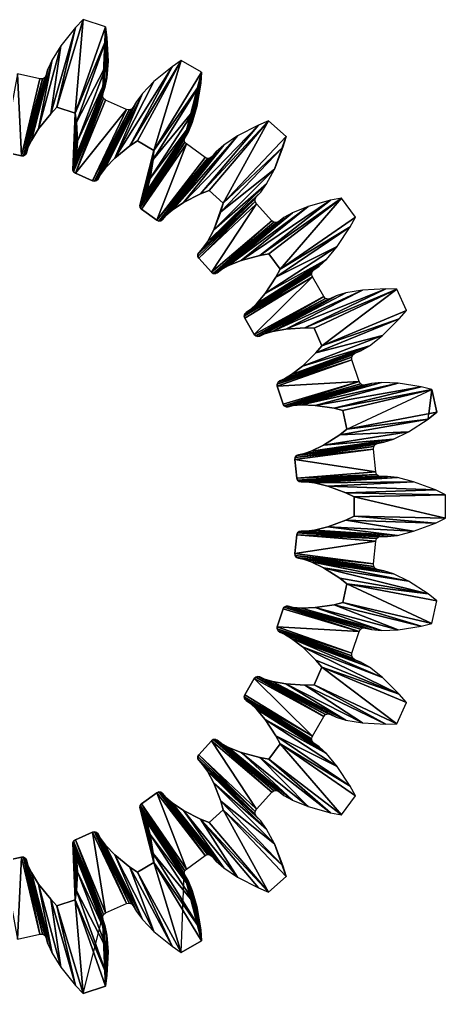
# Model space of a CAD drawing. Header units: inches. Extents: x 62 to 1153, y 3 to 780.
# Drawn here: x 744.51 to 764.18, y 435.48 to 480.44 of the extents above; entities that cross this region are included whole.
import ezdxf

# ---------------------------------------------------------------- set-up
doc = ezdxf.new("R2010")
doc.units = ezdxf.units.IN
doc.header["$MEASUREMENT"] = 0
doc.layers.add('ConstLine', color=6, linetype='Continuous')
doc.layers.add('Object', color=2, linetype='Continuous')

msp = doc.modelspace()

# ---------------------------------------------------------------- linework, layer by layer
at = {"layer": 'ConstLine'}
for points in [[(747.098, 480.064), (746.24, 476.39, 4), (747.452, 480.436)], [(747.083, 476.116, 4), (747.452, 480.436), (746.24, 476.39, 4)], [(747.452, 480.436), (747.083, 476.116, 4), (748.481, 480.102)], [(746.24, 476.39, 4), (747.098, 480.064), (745.95, 476.085, 4)], [(746.422, 479.223), (745.95, 476.085, 4), (747.098, 480.064)], [(747.083, 476.116, 4), (748.548, 479.593), (748.481, 480.102)], [(748.346, 476.896), (748.481, 480.102), (748.36, 477.015)], [(748.36, 477.015), (748.481, 480.102), (748.458, 477.292)], [(748.458, 477.292), (748.481, 480.102), (748.546, 477.746)], [(748.546, 477.746), (748.481, 480.102), (748.548, 479.593)], [(748.548, 479.593), (747.083, 476.116, 4), (747.138, 475.699, 4)], [(747.138, 475.699, 4), (748.601, 478.515), (748.548, 479.593)], [(748.546, 477.746), (748.548, 479.593), (748.601, 478.515)], [(745.95, 476.085, 4), (746.422, 479.223), (745.395, 475.395, 4)], [(746.015, 478.568), (745.395, 475.395, 4), (746.422, 479.223)], [(745.395, 475.395, 4), (746.015, 478.568), (745.061, 474.858, 4)], [(745.819, 478.149), (745.061, 474.858, 4), (746.015, 478.568)], [(748.601, 478.515), (747.138, 475.699, 4), (747.182, 474.815, 4)], [(747.182, 474.815, 4), (748.546, 477.746), (748.601, 478.515)], [(751.979, 478.545), (749.604, 474.601, 4), (749.951, 474.839, 4)], [(749.604, 474.601, 4), (751.979, 478.545), (751.555, 478.254)], [(750.719, 474.396, 4), (751.979, 478.545), (749.951, 474.839, 4)], [(751.979, 478.545), (750.719, 474.396, 4), (752.915, 478.004)], [(744.602, 474.147, 4), (744.418, 477.921), (743.752, 474.328, 4)], [(744.418, 477.921), (744.602, 474.147, 4), (745.455, 477.701)], [(745.061, 474.858, 4), (745.819, 478.149), (744.9, 474.515, 4)], [(745.735, 477.868), (744.9, 474.515, 4), (745.819, 478.149)], [(751.555, 478.254), (748.918, 474.042, 4), (749.604, 474.601, 4)], [(748.918, 474.042, 4), (751.555, 478.254), (750.718, 477.572)], [(750.719, 474.396, 4), (752.875, 477.492), (752.915, 478.004)], [(752.117, 474.896), (752.915, 478.004), (752.155, 475.009)], [(752.155, 475.009), (752.915, 478.004), (752.308, 475.26)], [(752.308, 475.26), (752.915, 478.004), (752.489, 475.686)], [(752.489, 475.686), (752.915, 478.004), (752.703, 476.427)], [(752.703, 476.427), (752.915, 478.004), (752.875, 477.492)], [(745.574, 477.702), (744.602, 474.147, 4), (744.7, 474.148, 4)], [(744.602, 474.147, 4), (745.574, 477.702), (745.455, 477.701)], [(745.677, 477.764), (744.7, 474.148, 4), (744.784, 474.198, 4)], [(744.7, 474.148, 4), (745.677, 477.764), (745.574, 477.702)], [(744.832, 474.284, 4), (745.677, 477.764), (744.784, 474.198, 4)], [(745.677, 477.764), (744.832, 474.284, 4), (745.735, 477.868)], [(744.9, 474.515, 4), (745.735, 477.868), (744.832, 474.284, 4)], [(747.136, 474.184, 4), (748.458, 477.292), (748.546, 477.746)], [(748.546, 477.746), (747.182, 474.815, 4), (747.136, 474.184, 4)], [(750.184, 477.017), (748.918, 474.042, 4), (750.718, 477.572)], [(750.687, 473.976, 4), (752.703, 476.427), (752.875, 477.492)], [(752.875, 477.492), (750.719, 474.396, 4), (750.687, 473.976, 4)], [(746.984, 473.584, 4), (748.346, 476.896), (748.36, 477.015)], [(748.36, 477.015), (747.064, 473.812, 4), (746.984, 473.584, 4)], [(748.458, 477.292), (747.136, 474.184, 4), (747.064, 473.812, 4)], [(747.064, 473.812, 4), (748.36, 477.015), (748.458, 477.292)], [(748.918, 474.042, 4), (750.184, 477.017), (748.48, 473.586, 4)], [(749.905, 476.647), (748.48, 473.586, 4), (750.184, 477.017)], [(746.973, 473.487, 4), (748.393, 476.787), (748.346, 476.896)], [(748.346, 476.896), (746.984, 473.584, 4), (746.973, 473.487, 4)], [(748.393, 476.787), (746.973, 473.487, 4), (747.011, 473.397, 4)], [(747.089, 473.339, 4), (748.393, 476.787), (747.011, 473.397, 4)], [(748.393, 476.787), (747.089, 473.339, 4), (748.488, 476.715)], [(747.089, 473.339, 4), (749.457, 476.284), (748.488, 476.715)], [(749.765, 476.389), (748.251, 473.283, 4), (749.905, 476.647)], [(748.48, 473.586, 4), (749.905, 476.647), (748.251, 473.283, 4)], [(747.083, 476.116, 4), (746.973, 473.487, 4), (746.984, 473.584, 4)], [(747.083, 476.116, 4), (746.984, 473.584, 4), (747.064, 473.812, 4)], [(747.083, 476.116, 4), (747.064, 473.812, 4), (747.136, 474.184, 4)], [(747.083, 476.116, 4), (747.136, 474.184, 4), (747.138, 475.699, 4)], [(749.457, 476.284), (747.089, 473.339, 4), (747.883, 472.985, 4)], [(747.883, 472.985, 4), (749.574, 476.261), (749.457, 476.284)], [(749.574, 476.261), (747.883, 472.985, 4), (747.979, 472.966, 4)], [(749.686, 476.3), (747.979, 472.966, 4), (748.072, 472.998, 4)], [(747.979, 472.966, 4), (749.686, 476.3), (749.574, 476.261)], [(748.136, 473.071, 4), (749.686, 476.3), (748.072, 472.998, 4)], [(749.686, 476.3), (748.136, 473.071, 4), (749.765, 476.389)], [(748.251, 473.283, 4), (749.765, 476.389), (748.136, 473.071, 4)], [(750.545, 473.102, 4), (752.489, 475.686), (752.703, 476.427)], [(752.703, 476.427), (750.687, 473.976, 4), (750.545, 473.102, 4)], [(747.138, 475.699, 4), (747.136, 474.184, 4), (747.182, 474.815, 4)], [(750.37, 472.495, 4), (752.308, 475.26), (752.489, 475.686)], [(752.489, 475.686), (750.545, 473.102, 4), (750.37, 472.495, 4)], [(756.013, 475.753), (752.87, 472.389, 4), (753.26, 472.55, 4)], [(752.87, 472.389, 4), (756.013, 475.753), (755.538, 475.557)], [(753.919, 471.957, 4), (756.013, 475.753), (753.26, 472.55, 4)], [(756.013, 475.753), (753.919, 471.957, 4), (756.817, 475.03)], [(750.222, 472.145, 4), (752.155, 475.009), (752.308, 475.26)], [(752.308, 475.26), (750.37, 472.495, 4), (750.222, 472.145, 4)], [(755.538, 475.557), (752.083, 471.985, 4), (752.87, 472.389, 4)], [(752.083, 471.985, 4), (755.538, 475.557), (754.578, 475.064)], [(752.117, 474.896), (750.096, 471.94, 4), (750.065, 471.847, 4)], [(750.065, 471.847, 4), (752.14, 474.779), (752.117, 474.896)], [(752.14, 474.779), (750.065, 471.847, 4), (750.084, 471.751, 4)], [(750.148, 471.678, 4), (752.14, 474.779), (750.084, 471.751, 4)], [(752.155, 475.009), (750.222, 472.145, 4), (750.096, 471.94, 4)], [(750.096, 471.94, 4), (752.117, 474.896), (752.155, 475.009)], [(752.14, 474.779), (750.148, 471.678, 4), (752.218, 474.69)], [(754.578, 475.064), (751.56, 471.63, 4), (752.083, 471.985, 4)], [(751.56, 471.63, 4), (754.578, 475.064), (753.94, 474.632)], [(753.919, 471.957, 4), (756.671, 474.537), (756.817, 475.03)], [(756.281, 473.531), (756.817, 475.03), (756.671, 474.537)], [(750.719, 474.396, 4), (750.065, 471.847, 4), (750.096, 471.94, 4)], [(750.719, 474.396, 4), (750.096, 471.94, 4), (750.222, 472.145, 4)], [(750.851, 471.167, 4), (752.218, 474.69), (750.148, 471.678, 4)], [(750.719, 474.396, 4), (750.222, 472.145, 4), (750.37, 472.495, 4)], [(750.719, 474.396, 4), (750.37, 472.495, 4), (750.545, 473.102, 4)], [(750.719, 474.396, 4), (750.545, 473.102, 4), (750.687, 473.976, 4)], [(752.218, 474.69), (750.851, 471.167, 4), (753.076, 474.066)], [(753.94, 474.632), (751.273, 471.382, 4), (751.56, 471.63, 4)], [(751.273, 471.382, 4), (753.94, 474.632), (753.591, 474.328)], [(753.399, 474.105), (751.273, 471.382, 4), (753.591, 474.328)], [(756.671, 474.537), (753.919, 471.957, 4), (753.799, 471.553, 4)], [(753.799, 471.553, 4), (756.281, 473.531), (756.671, 474.537)], [(750.851, 471.167, 4), (753.186, 474.02), (753.076, 474.066)], [(753.186, 474.02), (750.851, 471.167, 4), (750.941, 471.128, 4)], [(753.304, 474.034), (750.941, 471.128, 4), (751.038, 471.14, 4)], [(750.941, 471.128, 4), (753.304, 474.034), (753.186, 474.02)], [(753.399, 474.105), (751.038, 471.14, 4), (751.116, 471.199, 4)], [(751.038, 471.14, 4), (753.399, 474.105), (753.304, 474.034)], [(751.273, 471.382, 4), (753.399, 474.105), (751.116, 471.199, 4)], [(753.479, 470.728, 4), (755.918, 472.851), (756.281, 473.531)], [(756.281, 473.531), (753.799, 471.553, 4), (753.479, 470.728, 4)], [(753.182, 470.17, 4), (755.653, 472.472), (755.918, 472.851)], [(755.918, 472.851), (753.479, 470.728, 4), (753.182, 470.17, 4)], [(755.39, 472.156), (752.799, 469.684, 4), (752.748, 469.6, 4)], [(752.748, 469.6, 4), (755.388, 472.037), (755.39, 472.156)], [(755.451, 472.258), (752.964, 469.859, 4), (752.799, 469.684, 4)], [(752.799, 469.684, 4), (755.39, 472.156), (755.451, 472.258)], [(755.653, 472.472), (753.182, 470.17, 4), (752.964, 469.859, 4)], [(752.964, 469.859, 4), (755.451, 472.258), (755.653, 472.472)], [(758.874, 472.091), (754.751, 469.315, 4), (755.605, 469.547, 4)], [(754.751, 469.315, 4), (758.874, 472.091), (757.832, 471.808)], [(759.379, 472.184), (755.605, 469.547, 4), (756.02, 469.623, 4)], [(755.605, 469.547, 4), (759.379, 472.184), (758.874, 472.091)], [(756.541, 468.906, 4), (759.379, 472.184), (756.02, 469.623, 4)], [(759.379, 472.184), (756.541, 468.906, 4), (760.014, 471.309)], [(755.388, 472.037), (752.748, 469.6, 4), (752.747, 469.502, 4)], [(752.795, 469.417, 4), (755.388, 472.037), (752.747, 469.502, 4)], [(755.388, 472.037), (752.795, 469.417, 4), (755.446, 471.933)], [(753.376, 468.771, 4), (755.446, 471.933), (752.795, 469.417, 4)], [(755.446, 471.933), (753.376, 468.771, 4), (756.155, 471.145)], [(753.919, 471.957, 4), (753.479, 470.728, 4), (753.799, 471.553, 4)], [(757.832, 471.808), (754.166, 469.077, 4), (754.751, 469.315, 4)], [(754.166, 469.077, 4), (757.832, 471.808), (757.118, 471.518)], [(757.118, 471.518), (753.834, 468.893, 4), (754.166, 469.077, 4)], [(753.834, 468.893, 4), (757.118, 471.518), (756.713, 471.294)], [(756.48, 471.115), (753.834, 468.893, 4), (756.713, 471.294)], [(756.541, 468.906, 4), (759.77, 470.858), (760.014, 471.309)], [(753.456, 468.715, 4), (756.155, 471.145), (753.376, 468.771, 4)], [(756.155, 471.145), (753.456, 468.715, 4), (756.253, 471.076)], [(753.456, 468.715, 4), (756.371, 471.065), (756.253, 471.076)], [(756.371, 471.065), (753.456, 468.715, 4), (753.554, 468.706, 4)], [(756.48, 471.115), (753.554, 468.706, 4), (753.642, 468.747, 4)], [(753.554, 468.706, 4), (756.48, 471.115), (756.371, 471.065)], [(753.834, 468.893, 4), (756.48, 471.115), (753.642, 468.747, 4)], [(756.34, 468.536, 4), (759.179, 469.954), (759.77, 470.858)], [(759.77, 470.858), (756.541, 468.906, 4), (756.34, 468.536, 4)], [(759.179, 469.954), (756.34, 468.536, 4), (755.856, 467.795, 4)], [(755.856, 467.795, 4), (758.682, 469.365), (759.179, 469.954)], [(758.344, 469.049), (755.448, 467.312, 4), (755.171, 467.053, 4)], [(755.171, 467.053, 4), (758.102, 468.882), (758.344, 469.049)], [(758.682, 469.365), (755.856, 467.795, 4), (755.448, 467.312, 4)], [(755.448, 467.312, 4), (758.344, 469.049), (758.682, 469.365)], [(754.884, 466.749, 4), (758.03, 468.565), (757.994, 468.679)], [(757.994, 468.679), (754.906, 466.844, 4), (754.884, 466.749, 4)], [(758.03, 468.565), (754.884, 466.749, 4), (754.913, 466.655, 4)], [(758.021, 468.795), (754.973, 466.916, 4), (754.906, 466.844, 4)], [(754.906, 466.844, 4), (757.994, 468.679), (758.021, 468.795)], [(755.348, 465.902, 4), (758.03, 468.565), (754.913, 466.655, 4)], [(758.102, 468.882), (755.171, 467.053, 4), (754.973, 466.916, 4)], [(754.973, 466.916, 4), (758.021, 468.795), (758.102, 468.882)], [(758.03, 468.565), (755.348, 465.902, 4), (758.56, 467.647)], [(755.415, 465.831, 4), (758.56, 467.647), (755.348, 465.902, 4)], [(758.56, 467.647), (755.415, 465.831, 4), (758.641, 467.559)], [(759.136, 467.677), (755.603, 465.824, 4), (755.821, 465.927, 4)], [(755.603, 465.824, 4), (759.136, 467.677), (758.871, 467.551)], [(756.184, 466.038, 4), (759.136, 467.677), (755.821, 465.927, 4)], [(760.338, 467.947), (756.184, 466.038, 4), (756.806, 466.149, 4)], [(756.184, 466.038, 4), (760.338, 467.947), (759.579, 467.812)], [(759.136, 467.677), (756.184, 466.038, 4), (759.579, 467.812)], [(761.416, 468.007), (756.806, 466.149, 4), (757.69, 466.198, 4)], [(756.806, 466.149, 4), (761.416, 468.007), (760.338, 467.947)], [(757.69, 466.198, 4), (761.929, 467.993), (761.416, 468.007)], [(761.929, 467.993), (757.69, 466.198, 4), (758.111, 466.187, 4)], [(758.471, 465.377, 4), (761.929, 467.993), (758.111, 466.187, 4)], [(761.929, 467.993), (758.471, 465.377, 4), (762.369, 467.005)], [(755.508, 465.802, 4), (758.641, 467.559), (755.415, 465.831, 4)], [(758.641, 467.559), (755.508, 465.802, 4), (758.755, 467.524)], [(758.871, 467.551), (755.508, 465.802, 4), (755.603, 465.824, 4)], [(755.508, 465.802, 4), (758.871, 467.551), (758.755, 467.524)], [(758.471, 465.377, 4), (762.036, 466.614), (762.369, 467.005)], [(762.036, 466.614), (758.471, 465.377, 4), (758.198, 465.056, 4)], [(758.198, 465.056, 4), (761.27, 465.854), (762.036, 466.614)], [(757.57, 464.432, 4), (760.661, 465.38), (761.27, 465.854)], [(761.27, 465.854), (758.198, 465.056, 4), (757.57, 464.432, 4)], [(756.746, 463.849, 4), (760.661, 465.38), (757.071, 464.044, 4)], [(760.661, 465.38), (756.746, 463.849, 4), (760.265, 465.142)], [(760.661, 465.38), (757.57, 464.432, 4), (757.071, 464.044, 4)], [(759.896, 464.96), (756.524, 463.756, 4), (756.444, 463.7, 4)], [(756.444, 463.7, 4), (759.846, 464.852), (759.896, 464.96)], [(759.994, 465.029), (756.746, 463.849, 4), (756.524, 463.756, 4)], [(756.524, 463.756, 4), (759.896, 464.96), (759.994, 465.029)], [(756.746, 463.849, 4), (759.994, 465.029), (760.265, 465.142)], [(756.403, 463.611, 4), (759.857, 464.734), (759.846, 464.852)], [(759.846, 464.852), (756.444, 463.7, 4), (756.403, 463.611, 4)], [(759.857, 464.734), (756.403, 463.611, 4), (756.412, 463.514, 4)], [(756.412, 463.514, 4), (760.184, 463.725), (759.857, 464.734)], [(760.184, 463.725), (756.412, 463.514, 4), (756.68, 462.687, 4)], [(756.73, 462.603, 4), (760.184, 463.725), (756.68, 462.687, 4)], [(760.184, 463.725), (756.73, 462.603, 4), (760.246, 463.623)], [(756.73, 462.603, 4), (760.35, 463.565), (760.246, 463.623)], [(760.35, 463.565), (756.73, 462.603, 4), (756.816, 462.555, 4)], [(760.469, 463.566), (756.816, 462.555, 4), (756.913, 462.557, 4)], [(756.816, 462.555, 4), (760.469, 463.566), (760.35, 463.565)], [(760.755, 463.635), (756.913, 462.557, 4), (757.148, 462.613, 4)], [(756.913, 462.557, 4), (760.755, 463.635), (760.469, 463.566)], [(761.216, 463.675), (757.148, 462.613, 4), (757.526, 462.645, 4)], [(757.148, 462.613, 4), (761.216, 463.675), (760.755, 463.635)], [(757.526, 462.645, 4), (761.986, 463.649), (761.216, 463.675)], [(761.986, 463.649), (757.526, 462.645, 4), (758.158, 462.625, 4)], [(758.158, 462.625, 4), (763.053, 463.484), (761.986, 463.649)], [(763.053, 463.484), (758.158, 462.625, 4), (759.032, 462.489, 4)], [(759.032, 462.489, 4), (763.552, 463.364), (763.053, 463.484)], [(763.552, 463.364), (759.032, 462.489, 4), (759.442, 462.39, 4)], [(759.626, 461.523, 4), (763.552, 463.364), (759.442, 462.39, 4)], [(759.626, 461.523, 4), (763.552, 463.364), (763.402, 462.235), (759.626, 461.523, 4)], [(763.37, 461.993), (763.552, 463.364), (763.777, 462.306)], [(759.626, 461.523, 4), (763.37, 461.993), (763.777, 462.306)], [(763.37, 461.993), (759.626, 461.523, 4), (759.292, 461.266, 4)], [(759.292, 461.266, 4), (762.463, 461.408), (763.37, 461.993)], [(758.548, 460.787, 4), (761.769, 461.071), (762.463, 461.408)], [(762.463, 461.408), (759.292, 461.266, 4), (758.548, 460.787, 4)], [(761.043, 460.867), (757.621, 460.387, 4), (757.384, 460.343, 4)], [(757.384, 460.343, 4), (760.933, 460.82), (761.043, 460.867)], [(757.621, 460.387, 4), (761.043, 460.867), (761.332, 460.921)], [(761.332, 460.921), (757.98, 460.511, 4), (757.621, 460.387, 4)], [(761.769, 461.071), (758.548, 460.787, 4), (757.98, 460.511, 4)], [(757.98, 460.511, 4), (761.332, 460.921), (761.769, 461.071)], [(757.224, 460.129, 4), (760.958, 459.551), (760.847, 460.606)], [(760.847, 460.606), (757.236, 460.226, 4), (757.224, 460.129, 4)], [(757.236, 460.226, 4), (760.847, 460.606), (760.862, 460.724)], [(760.862, 460.724), (757.294, 460.304, 4), (757.236, 460.226, 4)], [(757.294, 460.304, 4), (760.862, 460.724), (760.933, 460.82)], [(760.933, 460.82), (757.384, 460.343, 4), (757.294, 460.304, 4)], [(760.958, 459.551), (757.224, 460.129, 4), (757.315, 459.264, 4)], [(757.315, 459.264, 4), (760.997, 459.439), (760.958, 459.551)], [(760.997, 459.439), (757.315, 459.264, 4), (757.346, 459.172, 4)], [(757.346, 459.172, 4), (761.087, 459.36), (760.997, 459.439)], [(761.087, 459.36), (757.346, 459.172, 4), (757.42, 459.108, 4)], [(757.42, 459.108, 4), (761.204, 459.337), (761.087, 459.36)], [(761.204, 459.337), (757.42, 459.108, 4), (757.516, 459.089, 4)], [(761.497, 459.344), (757.516, 459.089, 4), (757.757, 459.095, 4)], [(757.516, 459.089, 4), (761.497, 459.344), (761.204, 459.337)], [(757.757, 459.095, 4), (761.956, 459.288), (761.497, 459.344)], [(761.956, 459.288), (757.757, 459.095, 4), (758.133, 459.048, 4)], [(758.133, 459.048, 4), (762.705, 459.103), (761.956, 459.288)], [(762.705, 459.103), (758.133, 459.048, 4), (758.747, 458.897, 4)], [(758.747, 458.897, 4), (763.714, 458.719), (762.705, 459.103)], [(763.714, 458.719), (758.747, 458.897, 4), (759.574, 458.582, 4)], [(759.574, 458.582, 4), (764.177, 458.498), (763.714, 458.719)], [(764.177, 458.498), (759.574, 458.582, 4), (759.954, 458.4, 4)], [(759.954, 458.4, 4), (764.177, 457.416), (764.177, 458.498)], [(764.177, 457.416), (759.954, 458.4, 4), (759.954, 457.514, 4)], [(762.705, 456.811), (759.574, 457.332, 4), (758.747, 457.018, 4)], [(763.714, 457.195), (759.954, 457.514, 4), (759.574, 457.332, 4)], [(759.574, 457.332, 4), (762.705, 456.811), (763.714, 457.195)], [(759.954, 457.514, 4), (763.714, 457.195), (764.177, 457.416)], [(760.997, 456.475), (757.42, 456.806, 4), (757.346, 456.742, 4)], [(761.087, 456.554), (757.516, 456.825, 4), (757.42, 456.806, 4)], [(757.42, 456.806, 4), (760.997, 456.475), (761.087, 456.554)], [(761.204, 456.577), (757.757, 456.819, 4), (757.516, 456.825, 4)], [(757.516, 456.825, 4), (761.087, 456.554), (761.204, 456.577)], [(761.497, 456.57), (758.133, 456.866, 4), (757.757, 456.819, 4)], [(757.757, 456.819, 4), (761.204, 456.577), (761.497, 456.57)], [(761.956, 456.626), (758.747, 457.018, 4), (758.133, 456.866, 4)], [(758.133, 456.866, 4), (761.497, 456.57), (761.956, 456.626)], [(758.747, 457.018, 4), (761.956, 456.626), (762.705, 456.811)], [(757.224, 455.785, 4), (760.958, 456.363), (757.315, 456.65, 4)], [(760.958, 456.363), (757.224, 455.785, 4), (760.847, 455.308)], [(757.315, 456.65, 4), (760.997, 456.475), (757.346, 456.742, 4)], [(760.997, 456.475), (757.315, 456.65, 4), (760.958, 456.363)], [(757.236, 455.688, 4), (760.847, 455.308), (757.224, 455.785, 4)], [(757.294, 455.61, 4), (760.862, 455.19), (757.236, 455.688, 4)], [(760.847, 455.308), (757.236, 455.688, 4), (760.862, 455.19)], [(761.043, 455.048), (757.294, 455.61, 4), (757.384, 455.571, 4)], [(757.294, 455.61, 4), (761.043, 455.048), (760.933, 455.094)], [(760.862, 455.19), (757.294, 455.61, 4), (760.933, 455.094)], [(761.332, 454.994), (757.384, 455.571, 4), (757.621, 455.527, 4)], [(757.384, 455.571, 4), (761.332, 454.994), (761.043, 455.048)], [(757.98, 455.403, 4), (761.332, 454.994), (757.621, 455.527, 4)], [(762.463, 454.506), (757.98, 455.403, 4), (758.548, 455.127, 4)], [(757.98, 455.403, 4), (762.463, 454.506), (761.769, 454.843)], [(761.332, 454.994), (757.98, 455.403, 4), (761.769, 454.843)], [(763.37, 453.921), (758.548, 455.127, 4), (759.292, 454.648, 4)], [(758.548, 455.127, 4), (763.37, 453.921), (762.463, 454.506)], [(759.626, 454.391, 4), (763.37, 453.921), (759.292, 454.648, 4)], [(763.552, 452.55), (759.626, 454.391, 4), (759.442, 453.524, 4)], [(759.626, 454.391, 4), (763.552, 452.55), (763.777, 453.608)], [(763.37, 453.921), (759.626, 454.391, 4), (763.777, 453.608)], [(756.412, 452.4, 4), (760.184, 452.189), (756.68, 453.227, 4)], [(760.184, 452.189), (756.73, 453.311, 4), (756.68, 453.227, 4)], [(760.246, 452.291), (756.816, 453.359, 4), (756.73, 453.311, 4)], [(756.73, 453.311, 4), (760.184, 452.189), (760.246, 452.291)], [(756.816, 453.359, 4), (760.246, 452.291), (760.35, 452.349)], [(760.35, 452.349), (756.913, 453.357, 4), (756.816, 453.359, 4)], [(756.913, 453.357, 4), (760.35, 452.349), (760.469, 452.348)], [(760.469, 452.348), (757.148, 453.301, 4), (756.913, 453.357, 4)], [(760.755, 452.279), (757.526, 453.269, 4), (757.148, 453.301, 4)], [(757.148, 453.301, 4), (760.469, 452.348), (760.755, 452.279)], [(761.216, 452.239), (758.158, 453.289, 4), (757.526, 453.269, 4)], [(757.526, 453.269, 4), (760.755, 452.279), (761.216, 452.239)], [(761.986, 452.265), (759.032, 453.425, 4), (758.158, 453.289, 4)], [(758.158, 453.289, 4), (761.216, 452.239), (761.986, 452.265)], [(763.053, 452.43), (759.442, 453.524, 4), (759.032, 453.425, 4)], [(759.032, 453.425, 4), (761.986, 452.265), (763.053, 452.43)], [(759.442, 453.524, 4), (763.053, 452.43), (763.552, 452.55)], [(756.403, 452.303, 4), (759.857, 451.181), (756.412, 452.4, 4)], [(759.857, 451.181), (756.403, 452.303, 4), (759.846, 451.062)], [(756.444, 452.214, 4), (759.846, 451.062), (756.403, 452.303, 4)], [(760.184, 452.189), (756.412, 452.4, 4), (759.857, 451.181)], [(759.994, 450.885), (756.444, 452.214, 4), (756.524, 452.158, 4)], [(756.444, 452.214, 4), (759.994, 450.885), (759.896, 450.954)], [(759.846, 451.062), (756.444, 452.214, 4), (759.896, 450.954)], [(760.265, 450.772), (756.524, 452.158, 4), (756.746, 452.065, 4)], [(756.524, 452.158, 4), (760.265, 450.772), (759.994, 450.885)], [(760.661, 450.534), (756.746, 452.065, 4), (757.071, 451.87, 4)], [(756.746, 452.065, 4), (760.661, 450.534), (760.265, 450.772)], [(761.27, 450.06), (757.071, 451.87, 4), (757.57, 451.482, 4)], [(757.071, 451.87, 4), (761.27, 450.06), (760.661, 450.534)], [(762.036, 449.3), (757.57, 451.482, 4), (758.198, 450.858, 4)], [(757.57, 451.482, 4), (762.036, 449.3), (761.27, 450.06)], [(761.929, 447.921), (758.471, 450.537, 4), (758.111, 449.727, 4)], [(758.471, 450.537, 4), (762.036, 449.3), (758.198, 450.858, 4)], [(758.471, 450.537, 4), (761.929, 447.921), (762.369, 448.909)], [(762.036, 449.3), (758.471, 450.537, 4), (762.369, 448.909)], [(758.56, 448.267), (755.415, 450.083, 4), (755.348, 450.012, 4)], [(758.641, 448.355), (755.508, 450.112, 4), (755.415, 450.083, 4)], [(755.415, 450.083, 4), (758.56, 448.267), (758.641, 448.355)], [(755.508, 450.112, 4), (758.641, 448.355), (758.755, 448.39)], [(758.755, 448.39), (755.603, 450.09, 4), (755.508, 450.112, 4)], [(758.871, 448.363), (755.821, 449.987, 4), (755.603, 450.09, 4)], [(755.603, 450.09, 4), (758.755, 448.39), (758.871, 448.363)], [(758.03, 447.349), (755.348, 450.012, 4), (754.913, 449.259, 4)], [(755.348, 450.012, 4), (758.03, 447.349), (758.56, 448.267)], [(755.821, 449.987, 4), (758.871, 448.363), (759.136, 448.237)], [(755.821, 449.987, 4), (759.579, 448.102), (756.184, 449.876, 4)], [(759.579, 448.102), (755.821, 449.987, 4), (759.136, 448.237)], [(759.579, 448.102), (756.806, 449.765, 4), (756.184, 449.876, 4)], [(756.806, 449.765, 4), (759.579, 448.102), (760.338, 447.967)], [(760.338, 447.967), (757.69, 449.716, 4), (756.806, 449.765, 4)], [(761.416, 447.907), (758.111, 449.727, 4), (757.69, 449.716, 4)], [(757.69, 449.716, 4), (760.338, 447.967), (761.416, 447.907)], [(758.111, 449.727, 4), (761.416, 447.907), (761.929, 447.921)], [(754.884, 449.165, 4), (758.03, 447.349), (754.913, 449.259, 4)], [(754.906, 449.07, 4), (757.994, 447.235), (754.884, 449.165, 4)], [(758.03, 447.349), (754.884, 449.165, 4), (757.994, 447.235)], [(757.994, 447.235), (754.906, 449.07, 4), (758.021, 447.119)], [(754.973, 448.998, 4), (758.021, 447.119), (754.906, 449.07, 4)], [(755.171, 448.861, 4), (758.102, 447.032), (754.973, 448.998, 4)], [(758.021, 447.119), (754.973, 448.998, 4), (758.102, 447.032)], [(758.102, 447.032), (755.171, 448.861, 4), (758.344, 446.865)], [(758.682, 446.549), (755.171, 448.861, 4), (755.448, 448.603, 4)], [(755.171, 448.861, 4), (758.682, 446.549), (758.344, 446.865)], [(755.856, 448.119, 4), (758.682, 446.549), (755.448, 448.603, 4)], [(758.682, 446.549), (755.856, 448.119, 4), (759.179, 445.96)], [(756.34, 447.378, 4), (759.179, 445.96), (755.856, 448.119, 4)], [(759.179, 445.96), (756.34, 447.378, 4), (759.77, 445.056)], [(756.541, 447.008, 4), (759.77, 445.056), (756.34, 447.378, 4)], [(755.446, 443.981), (753.376, 447.143, 4), (752.795, 446.497, 4)], [(756.155, 444.769), (753.456, 447.199, 4), (753.376, 447.143, 4)], [(753.376, 447.143, 4), (755.446, 443.981), (756.155, 444.769)], [(756.253, 444.838), (753.554, 447.208, 4), (753.456, 447.199, 4)], [(753.456, 447.199, 4), (756.155, 444.769), (756.253, 444.838)], [(753.554, 447.208, 4), (756.253, 444.838), (756.371, 444.849)], [(756.371, 444.849), (753.642, 447.167, 4), (753.554, 447.208, 4)], [(753.642, 447.167, 4), (756.371, 444.849), (756.48, 444.799)], [(753.642, 447.167, 4), (756.713, 444.62), (753.834, 447.021, 4)], [(756.713, 444.62), (753.642, 447.167, 4), (756.48, 444.799)], [(756.713, 444.62), (754.166, 446.837, 4), (753.834, 447.021, 4)], [(759.379, 443.73), (756.541, 447.008, 4), (756.02, 446.291, 4)], [(756.541, 447.008, 4), (759.379, 443.73), (760.014, 444.605)], [(759.77, 445.056), (756.541, 447.008, 4), (760.014, 444.605)], [(755.388, 443.877), (752.795, 446.497, 4), (752.747, 446.412, 4)], [(752.795, 446.497, 4), (755.388, 443.877), (755.446, 443.981)], [(754.166, 446.837, 4), (756.713, 444.62), (757.118, 444.396)], [(757.118, 444.396), (754.751, 446.599, 4), (754.166, 446.837, 4)], [(757.832, 444.106), (755.605, 446.367, 4), (754.751, 446.599, 4)], [(754.751, 446.599, 4), (757.118, 444.396), (757.832, 444.106)], [(752.748, 446.314, 4), (755.388, 443.877), (752.747, 446.412, 4)], [(752.799, 446.23, 4), (755.39, 443.758), (752.748, 446.314, 4)], [(755.388, 443.877), (752.748, 446.314, 4), (755.39, 443.758)], [(752.964, 446.055, 4), (755.451, 443.656), (752.799, 446.23, 4)], [(755.39, 443.758), (752.799, 446.23, 4), (755.451, 443.656)], [(755.451, 443.656), (752.964, 446.055, 4), (755.653, 443.442)], [(753.182, 445.744, 4), (755.653, 443.442), (752.964, 446.055, 4)], [(755.605, 446.367, 4), (757.832, 444.106), (758.874, 443.823)], [(758.874, 443.823), (756.02, 446.291, 4), (755.605, 446.367, 4)], [(756.02, 446.291, 4), (758.874, 443.823), (759.379, 443.73)], [(753.479, 445.187, 4), (755.918, 443.063), (753.182, 445.744, 4)], [(755.653, 443.442), (753.182, 445.744, 4), (755.918, 443.063)], [(753.799, 444.361, 4), (756.281, 442.383), (753.479, 445.187, 4)], [(755.918, 443.063), (753.479, 445.187, 4), (756.281, 442.383)], [(752.218, 441.224), (750.851, 444.747, 4), (750.148, 444.236, 4)], [(753.076, 441.848), (750.941, 444.786, 4), (750.851, 444.747, 4)], [(750.851, 444.747, 4), (752.218, 441.224), (753.076, 441.848)], [(753.186, 441.895), (751.038, 444.774, 4), (750.941, 444.786, 4)], [(750.941, 444.786, 4), (753.076, 441.848), (753.186, 441.895)], [(753.304, 441.88), (751.116, 444.716, 4), (751.038, 444.774, 4)], [(751.038, 444.774, 4), (753.186, 441.895), (753.304, 441.88)], [(751.116, 444.716, 4), (753.304, 441.88), (753.399, 441.809)], [(753.399, 441.809), (751.273, 444.533, 4), (751.116, 444.716, 4)], [(752.14, 441.135), (750.148, 444.236, 4), (750.084, 444.163, 4)], [(750.148, 444.236, 4), (752.14, 441.135), (752.218, 441.224)], [(751.273, 444.533, 4), (753.94, 441.282), (751.56, 444.284, 4)], [(753.94, 441.282), (751.273, 444.533, 4), (753.591, 441.586)], [(751.273, 444.533, 4), (753.399, 441.809), (753.591, 441.586)], [(753.94, 441.282), (752.083, 443.929, 4), (751.56, 444.284, 4)], [(753.919, 443.957, 4), (756.671, 441.377), (753.799, 444.361, 4)], [(756.281, 442.383), (753.799, 444.361, 4), (756.671, 441.377)], [(750.065, 444.067, 4), (752.14, 441.135), (750.084, 444.163, 4)], [(750.065, 444.067, 4), (750.719, 441.519, 4), (750.096, 443.974, 4)], [(750.096, 443.974, 4), (752.117, 441.018), (750.065, 444.067, 4)], [(752.14, 441.135), (750.065, 444.067, 4), (752.117, 441.018)], [(750.096, 443.974, 4), (750.719, 441.519, 4), (750.222, 443.769, 4)], [(750.222, 443.769, 4), (752.155, 440.905), (750.096, 443.974, 4)], [(752.117, 441.018), (750.096, 443.974, 4), (752.155, 440.905)], [(750.222, 443.769, 4), (750.719, 441.519, 4), (750.37, 443.419, 4)], [(752.155, 440.905), (750.222, 443.769, 4), (752.308, 440.654)], [(750.37, 443.419, 4), (752.308, 440.654), (750.222, 443.769, 4)], [(752.083, 443.929, 4), (753.94, 441.282), (754.578, 440.85)], [(754.578, 440.85), (752.87, 443.525, 4), (752.083, 443.929, 4)], [(756.013, 440.161), (753.919, 443.957, 4), (753.26, 443.364, 4)], [(753.919, 443.957, 4), (756.013, 440.161), (756.817, 440.884)], [(756.671, 441.377), (753.919, 443.957, 4), (756.817, 440.884)], [(750.37, 443.419, 4), (750.719, 441.519, 4), (750.545, 442.812, 4)], [(752.308, 440.654), (750.37, 443.419, 4), (752.489, 440.228)], [(750.545, 442.812, 4), (752.489, 440.228), (750.37, 443.419, 4)], [(752.87, 443.525, 4), (754.578, 440.85), (755.538, 440.357)], [(752.87, 443.525, 4), (756.013, 440.161), (753.26, 443.364, 4)], [(756.013, 440.161), (752.87, 443.525, 4), (755.538, 440.357)], [(748.488, 439.199), (747.883, 442.929, 4), (747.089, 442.575, 4)], [(749.457, 439.63), (747.979, 442.948, 4), (747.883, 442.929, 4)], [(747.883, 442.929, 4), (748.488, 439.199), (749.457, 439.63)], [(749.574, 439.653), (748.072, 442.916, 4), (747.979, 442.948, 4)], [(747.979, 442.948, 4), (749.457, 439.63), (749.574, 439.653)], [(748.072, 442.916, 4), (749.574, 439.653), (749.686, 439.615)], [(749.686, 439.615), (748.136, 442.843, 4), (748.072, 442.916, 4)], [(748.136, 442.843, 4), (749.686, 439.615), (749.765, 439.525)], [(749.765, 439.525), (748.251, 442.631, 4), (748.136, 442.843, 4)], [(746.973, 442.427, 4), (748.393, 439.127), (747.011, 442.517, 4)], [(746.973, 442.427, 4), (747.083, 439.798, 4), (746.984, 442.33, 4)], [(748.393, 439.127), (746.973, 442.427, 4), (748.346, 439.018)], [(746.984, 442.33, 4), (748.346, 439.018), (746.973, 442.427, 4)], [(748.393, 439.127), (747.089, 442.575, 4), (747.011, 442.517, 4)], [(747.089, 442.575, 4), (748.393, 439.127), (748.488, 439.199)], [(749.905, 439.267), (748.48, 442.328, 4), (748.251, 442.631, 4)], [(748.251, 442.631, 4), (749.765, 439.525), (749.905, 439.267)], [(750.545, 442.812, 4), (750.719, 441.519, 4), (750.687, 441.938, 4)], [(750.687, 441.938, 4), (752.703, 439.488), (750.545, 442.812, 4)], [(752.489, 440.228), (750.545, 442.812, 4), (752.703, 439.488)], [(746.984, 442.33, 4), (747.083, 439.798, 4), (747.064, 442.102, 4)], [(748.346, 439.018), (746.984, 442.33, 4), (748.36, 438.899)], [(747.064, 442.102, 4), (748.36, 438.899), (746.984, 442.33, 4)], [(747.064, 442.102, 4), (747.083, 439.798, 4), (747.136, 441.73, 4)], [(747.136, 441.73, 4), (748.458, 438.622), (747.064, 442.102, 4)], [(748.36, 438.899), (747.064, 442.102, 4), (748.458, 438.622)], [(748.48, 442.328, 4), (749.905, 439.267), (750.184, 438.897)], [(750.184, 438.897), (748.918, 441.873, 4), (748.48, 442.328, 4)], [(756.817, 440.884), (756.281, 442.383), (756.671, 441.377)], [(744.418, 437.993), (744.602, 441.767, 4), (743.752, 441.586, 4)], [(744.602, 441.767, 4), (744.418, 437.993), (745.455, 438.213)], [(745.455, 438.213), (744.7, 441.766, 4), (744.602, 441.767, 4)], [(744.7, 441.766, 4), (745.455, 438.213), (745.574, 438.212)], [(745.574, 438.212), (744.784, 441.716, 4), (744.7, 441.766, 4)], [(744.784, 441.716, 4), (745.574, 438.212), (745.677, 438.15)], [(745.677, 438.15), (744.832, 441.63, 4), (744.784, 441.716, 4)], [(745.735, 438.046), (744.9, 441.399, 4), (744.832, 441.63, 4)], [(744.832, 441.63, 4), (745.677, 438.15), (745.735, 438.046)], [(747.136, 441.73, 4), (747.083, 439.798, 4), (747.138, 440.215, 4)], [(747.136, 441.73, 4), (747.138, 440.215, 4), (747.182, 441.099, 4)], [(748.458, 438.622), (747.136, 441.73, 4), (748.546, 438.168)], [(747.182, 441.099, 4), (748.546, 438.168), (747.136, 441.73, 4)], [(748.918, 441.873, 4), (750.184, 438.897), (750.718, 438.342)], [(750.718, 438.342), (749.604, 441.313, 4), (748.918, 441.873, 4)], [(751.979, 437.369), (750.719, 441.519, 4), (749.951, 441.075, 4)], [(750.719, 441.519, 4), (752.875, 438.422), (750.687, 441.938, 4)], [(752.703, 439.488), (750.687, 441.938, 4), (752.875, 438.422)], [(752.875, 438.422), (750.719, 441.519, 4), (752.915, 437.91)], [(750.719, 441.519, 4), (751.979, 437.369), (752.915, 437.91)], [(744.9, 441.399, 4), (745.735, 438.046), (745.819, 437.765)], [(745.819, 437.765), (745.061, 441.056, 4), (744.9, 441.399, 4)], [(745.061, 441.056, 4), (745.819, 437.765), (746.015, 437.346)], [(746.015, 437.346), (745.395, 440.519, 4), (745.061, 441.056, 4)], [(747.138, 440.215, 4), (748.601, 437.399), (747.182, 441.099, 4)], [(748.546, 438.168), (747.182, 441.099, 4), (748.601, 437.399)], [(751.555, 437.66), (749.951, 441.075, 4), (749.604, 441.313, 4)], [(749.604, 441.313, 4), (750.718, 438.342), (751.555, 437.66)], [(749.951, 441.075, 4), (751.555, 437.66), (751.979, 437.369)], [(751.979, 437.369), (752.117, 441.018), (752.915, 437.91)], [(752.915, 437.91), (752.117, 441.018), (752.155, 440.905)], [(752.915, 437.91), (752.155, 440.905), (752.308, 440.654)], [(752.915, 437.91), (752.308, 440.654), (752.489, 440.228)], [(745.395, 440.519, 4), (746.015, 437.346), (746.422, 436.691)], [(746.422, 436.691), (745.95, 439.829, 4), (745.395, 440.519, 4)], [(747.083, 439.798, 4), (748.548, 436.321), (747.138, 440.215, 4)], [(748.601, 437.399), (747.138, 440.215, 4), (748.548, 436.321)], [(752.915, 437.91), (752.489, 440.228), (752.703, 439.488)], [(747.098, 435.85), (746.24, 439.524, 4), (745.95, 439.829, 4)], [(745.95, 439.829, 4), (746.422, 436.691), (747.098, 435.85)], [(747.452, 435.478), (747.083, 439.798, 4), (746.24, 439.524, 4)], [(747.083, 439.798, 4), (747.452, 435.478), (748.481, 435.812)], [(748.548, 436.321), (747.083, 439.798, 4), (748.481, 435.812)], [(746.24, 439.524, 4), (747.098, 435.85), (747.452, 435.478)], [(752.915, 437.91), (752.703, 439.488), (752.875, 438.422)], [(747.452, 435.478), (748.346, 439.018), (748.481, 435.812)], [(748.481, 435.812), (748.346, 439.018), (748.36, 438.899)], [(748.481, 435.812), (748.36, 438.899), (748.458, 438.622)], [(748.481, 435.812), (748.458, 438.622), (748.546, 438.168)], [(748.481, 435.812), (748.546, 438.168), (748.548, 436.321)], [(748.548, 436.321), (748.546, 438.168), (748.601, 437.399)]]:
    msp.add_3dface(points, dxfattribs=at)
at = {"layer": 'Object'}
for p, q in [((746.24, 476.39, 4), (747.452, 480.436)), ((747.452, 480.436), (747.098, 480.064)), ((748.481, 480.102), (747.452, 480.436)), ((747.098, 480.064), (746.422, 479.223)), ((748.481, 480.102), (747.083, 476.116, 4)), ((748.548, 479.593), (748.481, 480.102)), ((748.601, 478.515), (748.548, 479.593)), ((746.422, 479.223), (746.015, 478.568)), ((746.015, 478.568), (745.819, 478.149)), ((748.546, 477.746), (748.601, 478.515)), ((751.979, 478.545), (749.951, 474.839, 4)), ((751.979, 478.545), (751.555, 478.254)), ((752.915, 478.004), (751.979, 478.545)), ((745.455, 477.701), (744.418, 477.921)), ((745.819, 478.149), (745.735, 477.868)), ((751.555, 478.254), (750.718, 477.572)), ((750.719, 474.396, 4), (752.915, 478.004)), ((752.875, 477.492), (752.915, 478.004)), ((745.574, 477.702), (745.455, 477.701)), ((745.677, 477.764), (745.574, 477.702)), ((745.735, 477.868), (745.677, 477.764)), ((748.458, 477.292), (748.546, 477.746)), ((750.718, 477.572), (750.184, 477.017)), ((752.703, 476.427), (752.875, 477.492)), ((748.346, 476.896), (748.36, 477.015)), ((748.36, 477.015), (748.458, 477.292)), ((750.184, 477.017), (749.905, 476.647)), ((748.393, 476.787), (748.346, 476.896)), ((748.488, 476.715), (748.393, 476.787)), ((749.457, 476.284), (748.488, 476.715)), ((749.905, 476.647), (749.765, 476.389)), ((746.24, 476.39, 4), (745.95, 476.085, 4)), ((747.083, 476.116, 4), (746.24, 476.39, 4)), ((746.973, 473.487, 4), (747.083, 476.116, 4)), ((749.574, 476.261), (749.457, 476.284)), ((749.686, 476.3), (749.574, 476.261)), ((749.765, 476.389), (749.686, 476.3)), ((752.489, 475.686), (752.703, 476.427)), ((745.95, 476.085, 4), (745.395, 475.395, 4)), ((752.308, 475.26), (752.489, 475.686)), ((753.26, 472.55, 4), (756.013, 475.753)), ((756.013, 475.753), (755.538, 475.557)), ((756.817, 475.03), (756.013, 475.753)), ((745.395, 475.395, 4), (745.061, 474.858, 4)), ((752.117, 474.896), (752.308, 475.26)), ((755.538, 475.557), (754.578, 475.064)), ((745.061, 474.858, 4), (744.9, 474.515, 4)), ((749.951, 474.839, 4), (749.604, 474.601, 4)), ((750.719, 474.396, 4), (749.951, 474.839, 4)), ((752.14, 474.779), (752.117, 474.896)), ((752.218, 474.69), (752.14, 474.779)), ((756.817, 475.03), (753.919, 471.957, 4)), ((754.578, 475.064), (753.94, 474.632)), ((756.671, 474.537), (756.817, 475.03)), ((744.602, 474.147, 4), (743.752, 474.328, 4)), ((744.9, 474.515, 4), (744.832, 474.284, 4)), ((749.604, 474.601, 4), (748.918, 474.042, 4)), ((750.065, 471.847, 4), (750.719, 474.396, 4)), ((753.076, 474.066), (752.218, 474.69)), ((753.591, 474.328), (753.399, 474.105)), ((753.94, 474.632), (753.591, 474.328)), ((756.281, 473.531), (756.671, 474.537)), ((744.7, 474.148, 4), (744.602, 474.147, 4)), ((744.784, 474.198, 4), (744.7, 474.148, 4)), ((744.832, 474.284, 4), (744.784, 474.198, 4)), ((748.918, 474.042, 4), (748.48, 473.586, 4)), ((753.186, 474.02), (753.076, 474.066)), ((753.304, 474.034), (753.186, 474.02)), ((753.399, 474.105), (753.304, 474.034)), ((747.011, 473.397, 4), (746.973, 473.487, 4)), ((748.48, 473.586, 4), (748.251, 473.283, 4)), ((755.918, 472.851), (756.281, 473.531)), ((747.089, 473.339, 4), (747.011, 473.397, 4)), ((747.883, 472.985, 4), (747.089, 473.339, 4)), ((747.979, 472.966, 4), (747.883, 472.985, 4)), ((748.072, 472.998, 4), (747.979, 472.966, 4)), ((748.136, 473.071, 4), (748.072, 472.998, 4)), ((748.251, 473.283, 4), (748.136, 473.071, 4)), ((753.26, 472.55, 4), (752.87, 472.389, 4)), ((753.919, 471.957, 4), (753.26, 472.55, 4)), ((755.653, 472.472), (755.918, 472.851)), ((752.87, 472.389, 4), (752.083, 471.985, 4)), ((755.388, 472.156), (755.451, 472.258)), ((755.388, 472.037), (755.388, 472.156)), ((755.451, 472.258), (755.653, 472.472)), ((756.02, 469.623, 4), (759.379, 472.184)), ((758.874, 472.091), (757.832, 471.808)), ((759.379, 472.184), (758.874, 472.091)), ((760.014, 471.309), (759.379, 472.184)), ((750.084, 471.751, 4), (750.065, 471.847, 4)), ((750.148, 471.678, 4), (750.084, 471.751, 4)), ((750.851, 471.167, 4), (750.148, 471.678, 4)), ((751.56, 471.63, 4), (751.273, 471.382, 4)), ((752.083, 471.985, 4), (751.56, 471.63, 4)), ((753.479, 470.728, 4), (753.919, 471.957, 4)), ((755.446, 471.933), (755.388, 472.037)), ((756.155, 471.145), (755.446, 471.933)), ((757.832, 471.808), (757.118, 471.518)), ((750.941, 471.128, 4), (750.851, 471.167, 4)), ((751.116, 471.199, 4), (751.038, 471.14, 4)), ((751.273, 471.382, 4), (751.116, 471.199, 4)), ((756.713, 471.294), (756.48, 471.115)), ((760.014, 471.309), (756.541, 468.906, 4)), ((757.118, 471.518), (756.713, 471.294)), ((759.77, 470.858), (760.014, 471.309)), ((751.038, 471.14, 4), (750.941, 471.128, 4)), ((753.182, 470.17, 4), (753.479, 470.728, 4)), ((756.253, 471.076), (756.155, 471.145)), ((756.371, 471.065), (756.253, 471.076)), ((756.48, 471.115), (756.371, 471.065)), ((759.179, 469.954), (759.77, 470.858)), ((752.799, 469.684, 4), (752.964, 469.859, 4)), ((752.964, 469.859, 4), (753.182, 470.17, 4)), ((758.682, 469.365), (759.179, 469.954)), ((752.747, 469.502, 4), (752.748, 469.6, 4)), ((752.795, 469.417, 4), (752.747, 469.502, 4)), ((752.748, 469.6, 4), (752.799, 469.684, 4)), ((753.376, 468.771, 4), (752.795, 469.417, 4)), ((755.605, 469.547, 4), (754.751, 469.315, 4)), ((756.02, 469.623, 4), (755.605, 469.547, 4)), ((756.541, 468.906, 4), (756.02, 469.623, 4)), ((754.166, 469.077, 4), (753.834, 468.893, 4)), ((754.751, 469.315, 4), (754.166, 469.077, 4)), ((758.102, 468.882), (758.344, 469.049)), ((758.344, 469.049), (758.682, 469.365)), ((753.456, 468.715, 4), (753.376, 468.771, 4)), ((753.554, 468.706, 4), (753.456, 468.715, 4)), ((753.642, 468.747, 4), (753.554, 468.706, 4)), ((753.834, 468.893, 4), (753.642, 468.747, 4)), ((755.856, 467.795, 4), (756.34, 468.536, 4)), ((756.34, 468.536, 4), (756.541, 468.906, 4)), ((757.994, 468.679), (758.021, 468.795)), ((758.03, 468.565), (757.994, 468.679)), ((758.021, 468.795), (758.102, 468.882)), ((758.56, 467.647), (758.03, 468.565)), ((755.448, 467.312, 4), (755.856, 467.795, 4)), ((761.929, 467.993), (758.111, 466.187, 4)), ((758.641, 467.559), (758.56, 467.647)), ((759.136, 467.677), (758.871, 467.551)), ((759.579, 467.812), (759.136, 467.677)), ((760.338, 467.947), (759.579, 467.812)), ((761.416, 468.007), (760.338, 467.947)), ((761.929, 467.993), (761.416, 468.007)), ((762.369, 467.005), (761.929, 467.993)), ((755.171, 467.053, 4), (755.448, 467.312, 4)), ((758.755, 467.524), (758.641, 467.559)), ((758.871, 467.551), (758.755, 467.524)), ((754.884, 466.749, 4), (754.906, 466.844, 4)), ((754.913, 466.655, 4), (754.884, 466.749, 4)), ((754.906, 466.844, 4), (754.973, 466.916, 4)), ((754.973, 466.916, 4), (755.171, 467.053, 4)), ((758.471, 465.377, 4), (762.369, 467.005)), ((762.036, 466.614), (762.369, 467.005)), ((755.348, 465.902, 4), (754.913, 466.655, 4)), ((761.27, 465.854), (762.036, 466.614)), ((755.415, 465.831, 4), (755.348, 465.902, 4)), ((755.508, 465.802, 4), (755.415, 465.831, 4)), ((755.603, 465.824, 4), (755.508, 465.802, 4)), ((755.821, 465.927, 4), (755.603, 465.824, 4)), ((756.184, 466.038, 4), (755.821, 465.927, 4)), ((756.806, 466.149, 4), (756.184, 466.038, 4)), ((757.69, 466.198, 4), (756.806, 466.149, 4)), ((758.111, 466.187, 4), (757.69, 466.198, 4)), ((758.471, 465.377, 4), (758.111, 466.187, 4)), ((760.661, 465.38), (761.27, 465.854)), ((758.198, 465.056, 4), (758.471, 465.377, 4)), ((760.265, 465.142), (760.661, 465.38)), ((757.57, 464.432, 4), (758.198, 465.056, 4)), ((759.846, 464.852), (759.896, 464.96)), ((759.896, 464.96), (759.994, 465.029)), ((759.994, 465.029), (760.265, 465.142)), ((757.071, 464.044, 4), (757.57, 464.432, 4)), ((759.857, 464.734), (759.846, 464.852)), ((760.184, 463.725), (759.857, 464.734)), ((756.746, 463.849, 4), (757.071, 464.044, 4)), ((756.403, 463.611, 4), (756.444, 463.7, 4)), ((756.412, 463.514, 4), (756.403, 463.611, 4)), ((756.444, 463.7, 4), (756.524, 463.756, 4)), ((756.524, 463.756, 4), (756.746, 463.849, 4)), ((760.246, 463.623), (760.184, 463.725)), ((760.35, 463.565), (760.246, 463.623)), ((760.469, 463.566), (760.35, 463.565)), ((760.755, 463.635), (760.469, 463.566)), ((761.216, 463.675), (760.755, 463.635)), ((761.986, 463.649), (761.216, 463.675)), ((763.053, 463.484), (761.986, 463.649)), ((756.68, 462.687, 4), (756.412, 463.514, 4)), ((763.552, 463.364), (759.442, 462.39, 4)), ((763.552, 463.364), (763.053, 463.484)), ((763.777, 462.306), (763.552, 463.364)), ((756.73, 462.603, 4), (756.68, 462.687, 4)), ((757.526, 462.645, 4), (757.148, 462.613, 4)), ((758.158, 462.625, 4), (757.526, 462.645, 4)), ((759.032, 462.489, 4), (758.158, 462.625, 4)), ((756.816, 462.555, 4), (756.73, 462.603, 4)), ((756.913, 462.557, 4), (756.816, 462.555, 4)), ((757.148, 462.613, 4), (756.913, 462.557, 4)), ((759.442, 462.39, 4), (759.032, 462.489, 4)), ((759.626, 461.523, 4), (759.442, 462.39, 4)), ((759.626, 461.523, 4), (763.777, 462.306)), ((763.37, 461.993), (763.777, 462.306)), ((762.463, 461.408), (763.37, 461.993)), ((759.292, 461.266, 4), (759.626, 461.523, 4)), ((761.769, 461.071), (762.463, 461.408)), ((758.548, 460.787, 4), (759.292, 461.266, 4)), ((760.933, 460.82), (761.043, 460.867)), ((761.043, 460.867), (761.332, 460.921)), ((761.332, 460.921), (761.769, 461.071)), ((757.384, 460.343, 4), (757.621, 460.387, 4)), ((757.621, 460.387, 4), (757.98, 460.511, 4)), ((757.98, 460.511, 4), (758.548, 460.787, 4)), ((760.847, 460.606), (760.862, 460.724)), ((760.958, 459.551), (760.847, 460.606)), ((760.862, 460.724), (760.933, 460.82)), ((757.224, 460.129, 4), (757.236, 460.226, 4)), ((757.315, 459.264, 4), (757.224, 460.129, 4)), ((757.236, 460.226, 4), (757.294, 460.304, 4)), ((757.294, 460.304, 4), (757.384, 460.343, 4)), ((760.997, 459.439), (760.958, 459.551)), ((757.346, 459.172, 4), (757.315, 459.264, 4)), ((757.42, 459.108, 4), (757.346, 459.172, 4)), ((757.516, 459.089, 4), (757.42, 459.108, 4)), ((757.757, 459.095, 4), (757.516, 459.089, 4)), ((758.133, 459.048, 4), (757.757, 459.095, 4)), ((758.747, 458.897, 4), (758.133, 459.048, 4)), ((761.087, 459.36), (760.997, 459.439)), ((761.204, 459.337), (761.087, 459.36)), ((761.497, 459.344), (761.204, 459.337)), ((761.956, 459.288), (761.497, 459.344)), ((762.705, 459.103), (761.956, 459.288)), ((763.714, 458.719), (762.705, 459.103)), ((759.574, 458.582, 4), (758.747, 458.897, 4)), ((759.954, 458.4, 4), (759.574, 458.582, 4)), ((764.177, 458.498), (763.714, 458.719)), ((764.177, 458.498), (759.954, 458.4, 4)), ((759.954, 457.514, 4), (759.954, 458.4, 4)), ((764.177, 457.416), (764.177, 458.498)), ((758.747, 457.018, 4), (759.574, 457.332, 4)), ((759.574, 457.332, 4), (759.954, 457.514, 4)), ((764.177, 457.416), (759.954, 457.514, 4)), ((763.714, 457.195), (764.177, 457.416)), ((757.346, 456.742, 4), (757.42, 456.806, 4)), ((757.42, 456.806, 4), (757.516, 456.825, 4)), ((757.516, 456.825, 4), (757.757, 456.819, 4)), ((757.757, 456.819, 4), (758.133, 456.866, 4)), ((758.133, 456.866, 4), (758.747, 457.018, 4)), ((761.956, 456.626), (762.705, 456.811)), ((762.705, 456.811), (763.714, 457.195)), ((757.224, 455.785, 4), (757.315, 456.65, 4)), ((757.315, 456.65, 4), (757.346, 456.742, 4)), ((760.847, 455.308), (760.958, 456.363)), ((760.958, 456.363), (760.997, 456.475)), ((760.997, 456.475), (761.087, 456.554)), ((761.087, 456.554), (761.204, 456.577)), ((761.204, 456.577), (761.497, 456.57)), ((761.497, 456.57), (761.956, 456.626)), ((757.236, 455.688, 4), (757.224, 455.785, 4)), ((757.294, 455.61, 4), (757.236, 455.688, 4)), ((757.384, 455.571, 4), (757.294, 455.61, 4)), ((757.621, 455.527, 4), (757.384, 455.571, 4)), ((757.98, 455.403, 4), (757.621, 455.527, 4)), ((758.548, 455.127, 4), (757.98, 455.403, 4)), ((759.292, 454.648, 4), (758.548, 455.127, 4)), ((760.862, 455.19), (760.847, 455.308)), ((760.933, 455.094), (760.862, 455.19)), ((761.043, 455.048), (760.933, 455.094)), ((761.332, 454.994), (761.043, 455.048)), ((761.769, 454.843), (761.332, 454.994)), ((759.626, 454.391, 4), (759.292, 454.648, 4)), ((762.463, 454.506), (761.769, 454.843)), ((759.442, 453.524, 4), (759.626, 454.391, 4)), ((763.777, 453.608), (759.626, 454.391, 4)), ((763.37, 453.921), (762.463, 454.506)), ((763.777, 453.608), (763.37, 453.921)), ((756.412, 452.4, 4), (756.68, 453.227, 4)), ((756.68, 453.227, 4), (756.73, 453.311, 4)), ((756.73, 453.311, 4), (756.816, 453.359, 4)), ((756.816, 453.359, 4), (756.913, 453.357, 4)), ((756.913, 453.357, 4), (757.148, 453.301, 4)), ((757.148, 453.301, 4), (757.526, 453.269, 4)), ((757.526, 453.269, 4), (758.158, 453.289, 4)), ((758.158, 453.289, 4), (759.032, 453.425, 4)), ((759.032, 453.425, 4), (759.442, 453.524, 4)), ((759.442, 453.524, 4), (763.552, 452.55)), ((763.552, 452.55), (763.777, 453.608)), ((756.403, 452.303, 4), (756.412, 452.4, 4)), ((756.444, 452.214, 4), (756.403, 452.303, 4)), ((760.184, 452.189), (760.246, 452.291)), ((760.246, 452.291), (760.35, 452.349)), ((760.35, 452.349), (760.461, 452.349)), ((760.461, 452.349), (760.755, 452.279)), ((761.986, 452.265), (763.053, 452.43)), ((763.053, 452.43), (763.552, 452.55)), ((756.524, 452.158, 4), (756.444, 452.214, 4)), ((756.746, 452.065, 4), (756.524, 452.158, 4)), ((757.071, 451.87, 4), (756.746, 452.065, 4)), ((757.57, 451.482, 4), (757.071, 451.87, 4)), ((759.857, 451.181), (760.184, 452.189)), ((760.755, 452.279), (761.216, 452.239)), ((761.216, 452.239), (761.986, 452.265)), ((758.198, 450.858, 4), (757.57, 451.482, 4)), ((759.846, 451.062), (759.857, 451.181)), ((759.896, 450.954), (759.846, 451.062)), ((759.994, 450.885), (759.896, 450.954)), ((758.111, 449.727, 4), (758.471, 450.537, 4)), ((758.471, 450.537, 4), (758.198, 450.858, 4)), ((762.369, 448.909), (758.471, 450.537, 4)), ((760.265, 450.772), (759.994, 450.885)), ((760.661, 450.534), (760.265, 450.772)), ((761.27, 450.06), (760.661, 450.534)), ((755.348, 450.012, 4), (755.415, 450.083, 4)), ((755.415, 450.083, 4), (755.508, 450.112, 4)), ((755.508, 450.112, 4), (755.603, 450.09, 4)), ((755.603, 450.09, 4), (755.821, 449.987, 4)), ((762.036, 449.3), (761.27, 450.06)), ((754.913, 449.259, 4), (755.348, 450.012, 4)), ((755.821, 449.987, 4), (756.184, 449.876, 4)), ((756.184, 449.876, 4), (756.806, 449.765, 4)), ((756.806, 449.765, 4), (757.69, 449.716, 4)), ((757.69, 449.716, 4), (758.111, 449.727, 4)), ((758.111, 449.727, 4), (761.929, 447.921)), ((754.884, 449.165, 4), (754.913, 449.259, 4)), ((754.906, 449.07, 4), (754.884, 449.165, 4)), ((762.369, 448.909), (762.036, 449.3)), ((754.973, 448.998, 4), (754.906, 449.07, 4)), ((755.171, 448.861, 4), (754.973, 448.998, 4)), ((755.448, 448.603, 4), (755.171, 448.861, 4)), ((761.929, 447.921), (762.369, 448.909)), ((755.856, 448.119, 4), (755.448, 448.603, 4)), ((758.03, 447.349), (758.56, 448.267)), ((758.56, 448.267), (758.641, 448.355)), ((758.641, 448.355), (758.755, 448.39)), ((758.755, 448.39), (758.871, 448.363)), ((758.871, 448.363), (759.136, 448.237)), ((759.136, 448.237), (759.579, 448.102)), ((756.34, 447.378, 4), (755.856, 448.119, 4)), ((759.579, 448.102), (760.338, 447.967)), ((760.338, 447.967), (761.416, 447.907)), ((761.416, 447.907), (761.929, 447.921)), ((756.541, 447.008, 4), (756.34, 447.378, 4)), ((757.994, 447.235), (758.03, 447.349)), ((752.795, 446.497, 4), (753.376, 447.143, 4)), ((753.376, 447.143, 4), (753.456, 447.199, 4)), ((753.456, 447.199, 4), (753.554, 447.208, 4)), ((753.554, 447.208, 4), (753.642, 447.167, 4)), ((753.642, 447.167, 4), (753.834, 447.021, 4)), ((753.834, 447.021, 4), (754.166, 446.837, 4)), ((756.02, 446.291, 4), (756.541, 447.008, 4)), ((760.014, 444.605), (756.541, 447.008, 4)), ((758.021, 447.119), (757.994, 447.235)), ((758.102, 447.032), (758.021, 447.119)), ((758.344, 446.865), (758.102, 447.032)), ((752.747, 446.412, 4), (752.795, 446.497, 4)), ((754.166, 446.837, 4), (754.751, 446.599, 4)), ((754.751, 446.599, 4), (755.605, 446.367, 4)), ((758.682, 446.549), (758.344, 446.865)), ((759.179, 445.96), (758.682, 446.549)), ((752.748, 446.314, 4), (752.747, 446.412, 4)), ((752.799, 446.23, 4), (752.748, 446.314, 4)), ((752.964, 446.055, 4), (752.799, 446.23, 4)), ((753.182, 445.744, 4), (752.964, 446.055, 4)), ((755.605, 446.367, 4), (756.02, 446.291, 4)), ((756.02, 446.291, 4), (759.379, 443.73)), ((753.479, 445.187, 4), (753.182, 445.744, 4)), ((759.77, 445.056), (759.179, 445.96)), ((753.799, 444.361, 4), (753.479, 445.187, 4)), ((750.148, 444.236, 4), (750.851, 444.747, 4)), ((750.851, 444.747, 4), (750.941, 444.786, 4)), ((750.941, 444.786, 4), (751.038, 444.774, 4)), ((751.038, 444.774, 4), (751.116, 444.716, 4)), ((751.116, 444.716, 4), (751.273, 444.533, 4)), ((755.446, 443.981), (756.155, 444.769)), ((756.155, 444.769), (756.253, 444.838)), ((756.253, 444.838), (756.371, 444.849)), ((756.371, 444.849), (756.48, 444.799)), ((756.48, 444.799), (756.713, 444.62)), ((760.014, 444.605), (759.77, 445.056)), ((750.084, 444.163, 4), (750.148, 444.236, 4)), ((751.273, 444.533, 4), (751.56, 444.284, 4)), ((751.56, 444.284, 4), (752.083, 443.929, 4)), ((753.919, 443.957, 4), (753.799, 444.361, 4)), ((756.713, 444.62), (757.118, 444.396)), ((757.118, 444.396), (757.832, 444.106)), ((759.379, 443.73), (760.014, 444.605)), ((750.065, 444.067, 4), (750.084, 444.163, 4)), ((750.719, 441.519, 4), (750.065, 444.067, 4)), ((752.083, 443.929, 4), (752.87, 443.525, 4)), ((753.26, 443.364, 4), (753.919, 443.957, 4)), ((756.817, 440.884), (753.919, 443.957, 4)), ((755.388, 443.877), (755.446, 443.981)), ((755.39, 443.758), (755.388, 443.877)), ((755.451, 443.656), (755.39, 443.758)), ((757.832, 444.106), (758.874, 443.823)), ((758.874, 443.823), (759.379, 443.73)), ((752.87, 443.525, 4), (753.26, 443.364, 4)), ((753.26, 443.364, 4), (756.013, 440.161)), ((755.653, 443.442), (755.451, 443.656)), ((755.918, 443.063), (755.653, 443.442)), ((747.089, 442.575, 4), (747.883, 442.929, 4)), ((747.883, 442.929, 4), (747.979, 442.948, 4)), ((747.979, 442.948, 4), (748.072, 442.916, 4)), ((748.072, 442.916, 4), (748.136, 442.843, 4)), ((748.136, 442.843, 4), (748.251, 442.631, 4)), ((756.281, 442.383), (755.918, 443.063)), ((746.973, 442.427, 4), (747.011, 442.517, 4)), ((747.083, 439.798, 4), (746.973, 442.427, 4)), ((747.011, 442.517, 4), (747.089, 442.575, 4)), ((748.251, 442.631, 4), (748.48, 442.328, 4)), ((748.48, 442.328, 4), (748.918, 441.873, 4)), ((756.671, 441.377), (756.281, 442.383)), ((743.752, 441.586, 4), (744.602, 441.767, 4)), ((744.602, 441.767, 4), (744.7, 441.766, 4)), ((744.7, 441.766, 4), (744.784, 441.716, 4)), ((744.784, 441.716, 4), (744.832, 441.63, 4)), ((744.832, 441.63, 4), (744.9, 441.399, 4)), ((748.918, 441.873, 4), (749.604, 441.313, 4)), ((749.951, 441.075, 4), (750.719, 441.519, 4)), ((752.915, 437.91), (750.719, 441.519, 4)), ((752.218, 441.224), (753.076, 441.848)), ((753.076, 441.848), (753.186, 441.895)), ((753.186, 441.895), (753.304, 441.88)), ((753.304, 441.88), (753.399, 441.809)), ((753.399, 441.809), (753.591, 441.586)), ((753.591, 441.586), (753.94, 441.282)), ((744.9, 441.399, 4), (745.061, 441.056, 4)), ((745.061, 441.056, 4), (745.395, 440.519, 4)), ((749.604, 441.313, 4), (749.951, 441.075, 4)), ((749.951, 441.075, 4), (751.979, 437.369)), ((752.117, 441.018), (752.14, 441.135)), ((752.14, 441.135), (752.218, 441.224)), ((753.94, 441.282), (754.578, 440.85)), ((756.817, 440.884), (756.671, 441.377)), ((752.155, 440.905), (752.117, 441.018)), ((752.308, 440.654), (752.155, 440.905)), ((752.489, 440.228), (752.308, 440.654)), ((754.578, 440.85), (755.538, 440.357)), ((756.013, 440.161), (756.817, 440.884)), ((745.395, 440.519, 4), (745.95, 439.829, 4)), ((752.703, 439.488), (752.489, 440.228)), ((755.538, 440.357), (756.013, 440.161)), ((745.95, 439.829, 4), (746.24, 439.524, 4)), ((746.24, 439.524, 4), (747.083, 439.798, 4)), ((748.481, 435.812), (747.083, 439.798, 4)), ((746.24, 439.524, 4), (747.452, 435.478)), ((748.488, 439.199), (749.457, 439.63)), ((749.457, 439.63), (749.574, 439.653)), ((749.574, 439.653), (749.686, 439.615)), ((749.686, 439.615), (749.765, 439.525)), ((749.765, 439.525), (749.905, 439.267)), ((749.905, 439.267), (750.184, 438.897)), ((752.875, 438.422), (752.703, 439.488)), ((748.346, 439.018), (748.393, 439.127)), ((748.36, 438.899), (748.346, 439.018)), ((748.458, 438.622), (748.36, 438.899)), ((748.393, 439.127), (748.488, 439.199)), ((750.184, 438.897), (750.718, 438.342)), ((748.546, 438.168), (748.458, 438.622)), ((752.915, 437.91), (752.875, 438.422)), ((744.418, 437.993), (745.455, 438.213)), ((745.455, 438.213), (745.574, 438.212)), ((745.574, 438.212), (745.677, 438.15)), ((745.677, 438.15), (745.735, 438.046)), ((745.735, 438.046), (745.819, 437.765)), ((748.601, 437.399), (748.546, 438.168)), ((750.718, 438.342), (751.555, 437.66)), ((751.979, 437.369), (752.915, 437.91)), ((745.819, 437.765), (746.015, 437.346)), ((751.555, 437.66), (751.979, 437.369)), ((746.015, 437.346), (746.422, 436.691)), ((748.548, 436.321), (748.601, 437.399)), ((746.422, 436.691), (747.098, 435.85)), ((748.481, 435.812), (748.548, 436.321)), ((747.098, 435.85), (747.452, 435.478)), ((747.452, 435.478), (748.481, 435.812))]:
    msp.add_line(p, q, dxfattribs=at)

doc.saveas('drawing.dxf')
